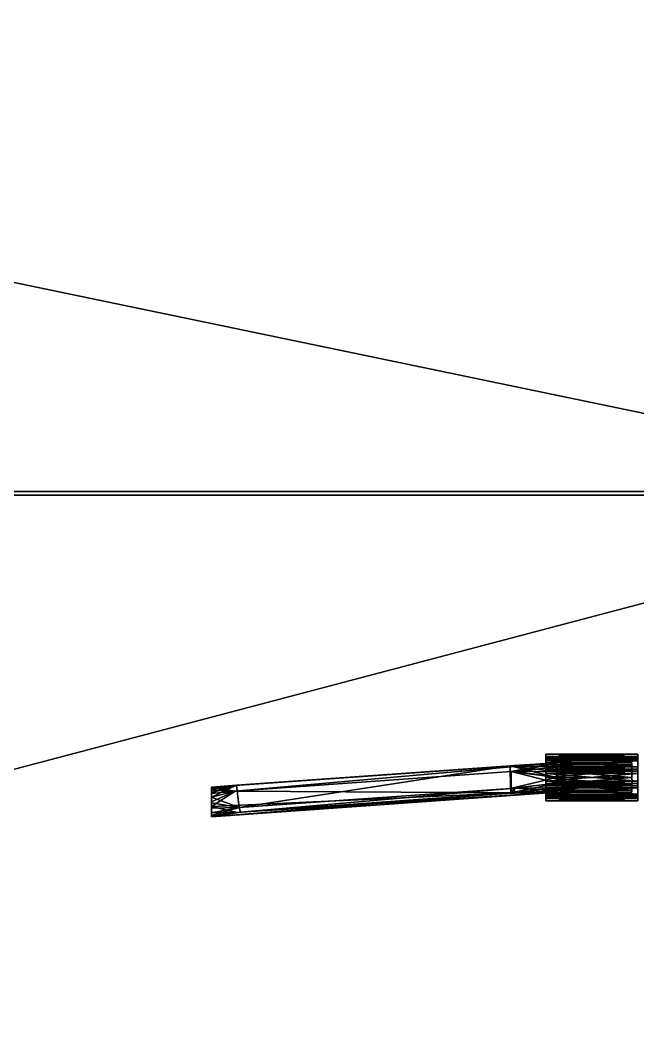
# Model space of a CAD drawing. Extents: x -10.3 to 16.6, y -26.9 to 0.
# Drawn here: x 7.52 to 11.68, y -15.65 to -8.88 of the extents above; entities that cross this region are included whole.
import ezdxf

# ---------------------------------------------------------------- set-up
doc = ezdxf.new("R2010")
doc.units = 0
doc.header["$LTSCALE"] = 2
doc.layers.add('AFUAC-3-BSPL', color=19, linetype='Continuous')
doc.layers.add('AFUAC-3-MCPL', color=19, linetype='Continuous')

msp = doc.modelspace()

# ---------------------------------------------------------------- meshes
at = {"layer": 'AFUAC-3-BSPL'}
mesh = msp.add_polyface(dxfattribs=at)
corners = [(-6.4694, -3.0761, 50.943), (-6.5651, -3.0534, 50.9167), (-7.3967, -7.5534, 50.943), (14.3612, -12.0771, 50.943), (14.6049, -13.4078, 50.9167), (13.696, -7.5534, 50.943), (14.7621, -16.6318, 50.943), (14.8603, -16.6261, 50.9167), (14.9323, -16.6218, 50.8446), (14.6766, -13.4006, 50.8446), (12.7686, -3.0761, 50.943), (12.7487, -2.7624, 50.9167), (12.5769, -2.6855, 50.943), (12.8644, -3.0534, 50.9167), (12.9345, -3.0367, 50.8446), (12.8111, -2.7264, 50.8446), (12.3203, -2.2381, 50.3525), (12.73, -2.5618, 50.3525), (11.811, -2.1226, 50.3525), (12.9601, -3.0306, 50.3525), (13.8898, -7.5191, 50.3525), (14.5567, -12.0542, 50.3525), (-8.2575, -12.0542, 50.3525), (14.9586, -16.6203, 50.3525), (13.7795, -17.8707, 50.3525), (14.8896, -17.0931, 50.3525), (14.6388, -17.4999, 50.3525), (14.2475, -17.774, 50.3525), (-8.6594, -16.6203, 50.7462), (-8.6605, -16.6434, 50.7462), (-8.6331, -16.6218, 50.8446), (-8.635, -16.6896, 50.8446), (-8.563, -16.6896, 50.9167), (-8.5611, -16.6261, 50.9167), (-8.6614, -16.6896, 50.7462), (-8.6612, -16.6665, 50.7462), (-8.4646, -16.6896, 50.943), (-8.4644, -16.6703, 50.943), (-8.4638, -16.6511, 50.943), (-8.4629, -16.6318, 50.943), (-8.5903, -17.0931, 50.3525), (-8.5032, -17.2801, 50.7462), (-8.6594, -16.6203, 50.3525), (-7.4803, -17.8707, 50.3525), (-7.4803, -17.8707, 50.7462), (-7.9483, -17.774, 50.3525), (-8.0709, -17.7124, 50.7462), (-8.3396, -17.4999, 50.3525), (-7.5906, -7.5191, 50.3525), (-6.6609, -3.0306, 50.3525), (-5.5118, -2.1226, 50.3525), (-6.4308, -2.5618, 50.3525), (-6.0211, -2.2381, 50.3525), (13.7795, -17.8707, 50.7462), (14.2475, -17.774, 50.7462), (14.6388, -17.4999, 50.7462), (14.8896, -17.0931, 50.7462), (14.9586, -16.6203, 50.7462), (-5.5118, -2.1226, 50.7462), (11.811, -2.1226, 50.7462), (12.3203, -2.2381, 50.7462), (12.73, -2.5618, 50.7462), (12.9601, -3.0306, 50.7462), (13.8898, -7.5191, 50.7462), (14.5567, -12.0542, 50.7462), (-8.2575, -12.0542, 50.7462), (-7.5906, -7.5191, 50.7462), (-6.6609, -3.0306, 50.7462), (-6.4308, -2.5618, 50.7462), (-6.0211, -2.2381, 50.7462), (11.811, -2.149, 50.8446), (-5.5118, -2.3195, 50.943), (11.811, -2.3195, 50.943), (-5.5118, -2.221, 50.9167), (11.811, -2.221, 50.9167), (-5.5118, -2.149, 50.8446), (12.2354, -2.4157, 50.943), (12.3524, -2.3661, 50.9167), (12.3884, -2.3037, 50.8446), (13.4364, -5.6555, 50.9167), (13.5071, -5.6412, 50.8446), (13.7795, -17.8443, 50.8446), (13.7795, -17.6738, 50.943), (13.7795, -17.7722, 50.9167), (14.2717, -17.5419, 50.943), (14.6319, -17.1817, 50.943), (14.7172, -17.2309, 50.9167), (14.7638, -16.6896, 50.943), (14.3209, -17.6272, 50.9167), (14.3569, -17.6896, 50.8446), (14.7796, -17.2669, 50.8446), (14.8622, -16.6896, 50.9167), (14.9343, -16.6896, 50.8446), (14.763, -16.6511, 50.943), (14.7636, -16.6703, 50.943), (-7.4803, -17.6738, 50.943), (-7.4803, -17.7722, 50.9167), (-7.4803, -17.8443, 50.8446), (-8.3327, -17.1817, 50.943), (-8.4179, -17.2309, 50.9167), (-7.9724, -17.5419, 50.943), (-8.4803, -17.2669, 50.8446), (-8.0577, -17.6896, 50.8446), (-8.0217, -17.6272, 50.9167), (-8.062, -12.0771, 50.943), (-7.8181, -9.5171, 50.9167), (-6.6352, -3.0367, 50.8446), (-7.8894, -9.5063, 50.8446), (-6.4494, -2.7624, 50.9167), (-6.5118, -2.7264, 50.8446), (-5.9362, -2.4157, 50.943), (-6.0532, -2.3661, 50.9167), (-6.2777, -2.6855, 50.943), (-6.0892, -2.3037, 50.8446)]
mesh.append_faces([[corners[k] for k in face] for face in [(21, 22, 20, 20), (23, 24, 21, 21), (49, 50, 48, 48), (67, 68, 49, 49), (7, 94, 91, 91), (104, 3, 2, 2), (39, 95, 104, 104), (10, 72, 5, 5)]], dxfattribs={"vtx0": -1, "vtx1": -1, "vtx2": -1})
mesh.append_faces([[corners[k] for k in face] for face in [(21, 43, 22, 22), (20, 48, 18, 18), (104, 82, 3, 3), (71, 2, 5, 5)]], dxfattribs={"vtx0": -1, "vtx1": -1, "vtx2": -1, "vtx3": -1})
mesh.append_faces([[corners[k] for k in face] for face in [(6, 7, 4, 4), (4, 8, 9, 9), (11, 14, 15, 15), (30, 32, 33, 33), (25, 55, 26, 26), (55, 25, 56, 56), (23, 56, 25, 25), (16, 61, 17, 17), (49, 68, 51, 51), (69, 51, 68, 68), (74, 78, 70, 70), (13, 80, 14, 14), (4, 79, 5, 5), (86, 89, 90, 90), (84, 83, 88, 88), (81, 88, 83, 83), (7, 92, 8, 8), (98, 32, 99, 99), (34, 101, 31, 31), (101, 103, 99, 99), (46, 97, 102, 102), (95, 103, 96, 96), (96, 102, 97, 97), (106, 105, 1, 1), (30, 105, 107, 107), (1, 109, 106, 106), (75, 111, 73, 73), (112, 71, 110, 110)]], dxfattribs={"vtx0": -1, "vtx2": -1})
mesh.append_faces([[corners[k] for k in face] for face in [(38, 33, 32, 32), (62, 17, 61, 61), (9, 80, 79, 79)]], dxfattribs={"vtx0": -1, "vtx2": -1, "vtx3": -1})
mesh.append_faces([[corners[k] for k in face] for face in [(7, 8, 4, 4), (13, 14, 11, 11), (16, 17, 18, 18), (30, 29, 31, 31), (36, 37, 32, 32), (39, 33, 38, 38), (35, 31, 29, 29), (45, 47, 43, 43), (53, 24, 54, 54), (57, 56, 23, 23), (55, 54, 26, 26), (50, 58, 18, 18), (18, 59, 16, 16), (60, 61, 16, 16), (19, 17, 62, 62), (19, 62, 20, 20), (63, 64, 20, 20), (57, 23, 64, 64), (21, 20, 64, 64), (24, 53, 43, 43), (28, 65, 42, 42), (66, 48, 65, 65), (66, 67, 48, 48), (22, 42, 65, 65), (58, 50, 69, 69), (52, 51, 69, 69), (59, 58, 70, 70), (71, 72, 73, 73), (73, 74, 75, 75), (70, 75, 74, 74), (11, 15, 77, 77), (63, 80, 9, 9), (82, 83, 84, 84), (85, 86, 87, 87), (86, 85, 88, 88), (86, 90, 91, 91), (84, 88, 85, 85), (87, 91, 94, 94), (82, 95, 83, 83), (83, 96, 81, 81), (44, 53, 97, 97), (97, 81, 96, 96), (36, 32, 98, 98), (98, 99, 100, 100), (101, 41, 102, 102), (101, 99, 31, 31), (44, 97, 46, 46), (46, 102, 41, 41), (103, 100, 99, 99), (32, 31, 99, 99), (33, 105, 30, 30), (111, 113, 108, 108), (109, 108, 113, 113), (84, 85, 82, 82)]], dxfattribs={"vtx1": -1, "vtx2": -1})
mesh.append_faces([[corners[k] for k in face] for face in [(17, 19, 18, 18), (19, 20, 18, 18), (23, 25, 24, 24), (25, 26, 24, 24), (37, 38, 32, 32), (24, 43, 21, 21), (47, 40, 43, 43), (40, 42, 43, 43), (42, 22, 43, 43), (22, 48, 20, 20), (49, 51, 50, 50), (50, 18, 48, 48), (4, 9, 79, 79), (6, 93, 7, 7), (93, 94, 7, 7), (112, 0, 71, 71), (39, 38, 95, 95), (38, 37, 95, 95), (37, 36, 95, 95), (36, 98, 95, 95), (95, 82, 104, 104), (85, 87, 82, 82), (87, 94, 82, 82), (94, 93, 82, 82), (93, 6, 82, 82), (6, 3, 82, 82), (3, 5, 2, 2), (10, 12, 72, 72), (72, 71, 5, 5), (0, 2, 71, 71)]], dxfattribs={"vtx1": -1, "vtx2": -1, "vtx3": -1})
mesh.append_faces([[corners[k] for k in face] for face in [(0, 1, 2, 2), (3, 4, 5, 5), (3, 6, 4, 4), (10, 11, 12, 12), (10, 13, 11, 11), (28, 29, 30, 30), (34, 31, 35, 35), (34, 40, 41, 41), (40, 34, 42, 42), (34, 35, 42, 42), (28, 42, 29, 29), (43, 44, 45, 45), (44, 46, 45, 45), (45, 46, 47, 47), (40, 47, 41, 41), (41, 47, 46, 46), (29, 42, 35, 35), (72, 76, 74, 74), (74, 76, 77, 77), (11, 77, 12, 12), (14, 62, 15, 15), (60, 78, 61, 61), (59, 70, 60, 60), (60, 70, 78, 78), (61, 78, 15, 15), (12, 77, 76, 76), (13, 10, 79, 79), (8, 57, 9, 9), (57, 64, 9, 9), (62, 80, 63, 63), (62, 14, 80, 80), (63, 9, 64, 64), (10, 5, 79, 79), (53, 54, 81, 81), (81, 54, 89, 89), (56, 90, 55, 55), (90, 56, 92, 92), (56, 57, 92, 92), (57, 8, 92, 92), (55, 90, 89, 89), (55, 89, 54, 54), (39, 104, 33, 33), (33, 104, 105, 105), (2, 1, 105, 105), (2, 105, 104, 104), (67, 66, 106, 106), (106, 66, 107, 107), (28, 30, 65, 65), (65, 30, 107, 107), (65, 107, 66, 66), (1, 0, 108, 108), (110, 111, 112, 112), (71, 73, 110, 110), (110, 73, 111, 111), (58, 69, 75, 75), (75, 69, 113, 113), (67, 106, 109, 109), (111, 108, 112, 112), (109, 113, 68, 68), (69, 68, 113, 113), (0, 112, 108, 108)]], dxfattribs={"vtx2": -1})
mesh.append_faces([[corners[k] for k in face] for face in [(26, 27, 24, 24), (30, 31, 32, 32), (51, 52, 50, 50), (24, 27, 54, 54), (54, 27, 26, 26), (58, 59, 18, 18), (59, 60, 16, 16), (62, 63, 20, 20), (23, 21, 64, 64), (53, 44, 43, 43), (67, 49, 48, 48), (48, 22, 65, 65), (50, 52, 69, 69), (72, 74, 73, 73), (58, 75, 70, 70), (74, 77, 78, 78), (61, 15, 62, 62), (15, 78, 77, 77), (13, 79, 80, 80), (86, 88, 89, 89), (86, 91, 87, 87), (81, 89, 88, 88), (90, 92, 91, 91), (7, 91, 92, 92), (95, 96, 83, 83), (53, 81, 97, 97), (34, 41, 101, 101), (101, 102, 103, 103), (95, 100, 103, 103), (96, 103, 102, 102), (106, 107, 105, 105), (1, 108, 109, 109), (75, 113, 111, 111), (67, 109, 68, 68), (98, 100, 95, 95), (12, 76, 72, 72)]], dxfattribs={"vtx2": -1, "vtx3": -1})
at = {"layer": 'AFUAC-3-MCPL'}
mesh = msp.add_polyface(dxfattribs=at)
corners = [(11.0569, -13.8195, 49.6172), (11.0569, -13.818, 49.6017), (11.0569, -13.8356, 49.6668), (11.0569, -13.818, 49.5862), (11.0569, -13.8195, 49.5708), (11.0569, -13.9051, 49.735), (11.0569, -13.8629, 49.7043), (11.0569, -13.8356, 49.5212), (11.0569, -13.9193, 49.7412), (11.0569, -13.8526, 49.6927), (11.0569, -13.8435, 49.6802), (11.0569, -13.8435, 49.5078), (11.0569, -14.1149, 49.6668), (11.0569, -13.8526, 49.4953), (11.0569, -13.8629, 49.4837), (11.0569, -13.9051, 49.453), (11.0569, -13.9193, 49.4468), (11.0569, -13.934, 49.442), (11.0569, -13.9492, 49.4387), (11.0569, -14.0014, 49.4387), (11.0569, -14.0165, 49.442), (11.0569, -14.0313, 49.4468), (11.0569, -14.0454, 49.453), (11.0569, -14.0877, 49.4837), (11.0569, -14.098, 49.4953), (11.0569, -14.1071, 49.5078), (11.0569, -14.1149, 49.5212), (11.0569, -14.131, 49.5708), (11.0569, -14.1326, 49.5862), (11.0569, -14.1326, 49.6017), (11.0569, -14.131, 49.6172), (11.0569, -14.1071, 49.6802), (11.0569, -14.098, 49.6927), (11.0569, -14.0877, 49.7043), (11.0569, -14.0454, 49.735), (11.0569, -14.0313, 49.7412), (11.0569, -14.0165, 49.746), (11.0569, -14.0014, 49.7493), (11.0569, -13.9492, 49.7493), (11.0569, -13.934, 49.746), (11.675, -13.8195, 49.6172), (11.675, -13.8356, 49.6668), (11.675, -13.8195, 49.5708), (11.675, -13.818, 49.5862), (11.675, -13.818, 49.6017), (11.675, -13.8629, 49.7043), (11.675, -13.8435, 49.6802), (11.675, -13.8526, 49.6927), (11.675, -13.8356, 49.5212), (11.675, -14.1149, 49.5212), (11.675, -13.9051, 49.735), (11.675, -13.9193, 49.7412), (11.675, -13.934, 49.746), (11.675, -13.9492, 49.7493), (11.675, -14.0014, 49.7493), (11.675, -14.0165, 49.746), (11.675, -14.0313, 49.7412), (11.675, -14.0454, 49.735), (11.675, -14.0877, 49.7043), (11.675, -14.098, 49.6927), (11.675, -14.1071, 49.6802), (11.675, -14.1149, 49.6668), (11.675, -14.131, 49.6172), (11.675, -14.1326, 49.6017), (11.675, -14.1326, 49.5862), (11.675, -14.131, 49.5708), (11.675, -14.1071, 49.5078), (11.675, -14.098, 49.4953), (11.675, -14.0877, 49.4837), (11.675, -14.0454, 49.453), (11.675, -14.0313, 49.4468), (11.675, -14.0165, 49.442), (11.675, -14.0014, 49.4387), (11.675, -13.9492, 49.4387), (11.675, -13.934, 49.442), (11.675, -13.9193, 49.4468), (11.675, -13.9051, 49.453), (11.675, -13.8629, 49.4837), (11.675, -13.8526, 49.4953), (11.675, -13.8435, 49.5078)]
mesh.append_faces([[corners[k] for k in face] for face in [(5, 7, 8, 8), (11, 12, 7, 7), (2, 7, 10, 10), (46, 49, 41, 41)]], dxfattribs={"vtx0": -1, "vtx1": -1, "vtx2": -1})
mesh.append_faces([[corners[k] for k in face] for face in [(9, 45, 47, 47), (39, 53, 52, 52), (16, 76, 75, 75), (35, 57, 56, 56), (20, 72, 71, 71), (24, 68, 67, 67)]], dxfattribs={"vtx0": -1, "vtx2": -1})
mesh.append_faces([[corners[k] for k in face] for face in [(0, 1, 2, 2), (27, 28, 26, 26), (0, 2, 40, 40), (42, 4, 43, 43), (0, 40, 1, 1), (44, 43, 1, 1), (6, 45, 9, 9), (46, 10, 47, 47), (46, 41, 10, 10), (42, 43, 48, 48), (62, 63, 61, 61), (7, 4, 48, 48), (6, 5, 45, 45), (48, 79, 7, 7), (78, 13, 79, 79), (77, 14, 78, 78), (11, 7, 79, 79), (38, 53, 39, 39), (51, 8, 52, 52), (50, 5, 51, 51), (15, 14, 76, 76), (37, 54, 38, 38), (15, 76, 16, 16), (74, 17, 75, 75), (73, 18, 74, 74), (34, 57, 35, 35), (55, 36, 56, 56), (54, 37, 55, 55), (18, 73, 19, 19), (34, 33, 57, 57), (19, 72, 20, 20), (70, 21, 71, 71), (69, 22, 70, 70), (61, 60, 12, 12), (59, 32, 60, 60), (58, 33, 59, 59), (31, 12, 60, 60), (23, 22, 68, 68), (12, 30, 61, 61), (23, 68, 24, 24), (66, 25, 67, 67), (66, 49, 25, 25), (27, 65, 28, 28), (62, 30, 63, 63), (29, 28, 63, 63), (27, 26, 65, 65)]], dxfattribs={"vtx1": -1, "vtx2": -1})
mesh.append_faces([[corners[k] for k in face] for face in [(1, 3, 2, 2), (3, 4, 2, 2), (5, 6, 7, 7), (6, 9, 7, 7), (9, 10, 7, 7), (4, 7, 2, 2), (11, 13, 12, 12), (13, 14, 12, 12), (14, 15, 12, 12), (15, 16, 12, 12), (16, 17, 12, 12), (17, 18, 12, 12), (18, 19, 12, 12), (19, 20, 12, 12), (20, 21, 12, 12), (21, 22, 12, 12), (22, 23, 12, 12), (23, 24, 12, 12), (24, 25, 12, 12), (25, 26, 12, 12), (28, 29, 26, 26), (29, 30, 26, 26), (30, 12, 26, 26), (12, 31, 7, 7), (31, 32, 7, 7), (32, 33, 7, 7), (33, 34, 7, 7), (34, 35, 7, 7), (35, 36, 7, 7), (36, 37, 7, 7), (37, 38, 7, 7), (38, 39, 7, 7), (39, 8, 7, 7), (43, 44, 48, 48), (44, 40, 48, 48), (40, 41, 48, 48), (46, 47, 49, 49), (47, 45, 49, 49), (45, 50, 49, 49), (50, 51, 49, 49), (51, 52, 49, 49), (52, 53, 49, 49), (53, 54, 49, 49), (54, 55, 49, 49), (55, 56, 49, 49), (56, 57, 49, 49), (57, 58, 49, 49), (58, 59, 49, 49), (59, 60, 49, 49), (60, 61, 49, 49), (63, 64, 61, 61), (64, 65, 61, 61), (65, 49, 61, 61), (49, 66, 41, 41), (66, 67, 41, 41), (67, 68, 41, 41), (68, 69, 41, 41), (69, 70, 41, 41), (70, 71, 41, 41), (71, 72, 41, 41), (72, 73, 41, 41), (73, 74, 41, 41), (74, 75, 41, 41), (75, 76, 41, 41), (76, 77, 41, 41), (77, 78, 41, 41), (78, 79, 41, 41), (79, 48, 41, 41)]], dxfattribs={"vtx1": -1, "vtx2": -1, "vtx3": -1})
mesh.append_faces([[corners[k] for k in face] for face in [(2, 41, 40, 40), (4, 3, 43, 43), (40, 44, 1, 1), (43, 3, 1, 1), (41, 2, 10, 10), (10, 9, 47, 47), (4, 42, 48, 48), (5, 50, 45, 45), (14, 13, 78, 78), (13, 11, 79, 79), (5, 8, 51, 51), (8, 39, 52, 52), (14, 77, 76, 76), (54, 53, 38, 38), (18, 17, 74, 74), (17, 16, 75, 75), (37, 36, 55, 55), (36, 35, 56, 56), (73, 72, 19, 19), (33, 58, 57, 57), (22, 21, 70, 70), (21, 20, 71, 71), (33, 32, 59, 59), (32, 31, 60, 60), (22, 69, 68, 68), (30, 62, 61, 61), (49, 26, 25, 25), (25, 24, 67, 67), (65, 64, 28, 28), (30, 29, 63, 63), (28, 64, 63, 63), (26, 49, 65, 65)]], dxfattribs={"vtx2": -1, "vtx3": -1})
mesh = msp.add_polyface(dxfattribs=at)
corners = [(11.1337, -13.9377, 49.5033), (10.8444, -13.9339, 49.4976), (11.132, -13.9058, 49.5246), (11.1349, -13.9753, 49.4958), (8.8096, -14.2396, 49.4529), (10.824, -14.0797, 49.56), (11.1337, -14.0738, 49.5942), (8.9824, -14.2114, 49.4481), (8.8096, -14.1705, 49.3589), (8.968, -14.0673, 49.384), (10.8224, -13.9345, 49.4967), (11.1356, -14.013, 49.5033), (11.1356, -14.0449, 49.5246), (10.8459, -14.0791, 49.5608), (8.8096, -14.2319, 49.4139), (8.8096, -14.2114, 49.3835), (8.8096, -14.1384, 49.3547), (8.8096, -14.1087, 49.3602), (8.8096, -14.0824, 49.3738), (8.8096, -14.0628, 49.3923), (8.8096, -14.0479, 49.4175), (8.8096, -14.0404, 49.4543), (11.1285, -13.8771, 49.5942), (11.1302, -13.8845, 49.5565), (11.1349, -14.0663, 49.5565), (8.8096, -14.0457, 49.4868), (8.8096, -14.0601, 49.514), (8.8096, -14.1087, 49.548), (8.8096, -14.1469, 49.5522), (8.8096, -14.214, 49.5187), (8.8096, -14.2315, 49.4914), (8.8096, -14.1812, 49.543), (8.8096, -14.0781, 49.5321), (10.8161, -13.8965, 49.6271), (8.9764, -14.0266, 49.5161), (8.9947, -14.1778, 49.5456), (10.8193, -14.049, 49.6556), (11.1272, -13.9755, 49.6925), (11.1265, -13.9379, 49.685), (11.1265, -13.906, 49.6637), (10.8405, -13.8958, 49.628), (9.0049, -14.2097, 49.4849), (11.132, -14.0664, 49.6318), (10.847, -14.0807, 49.5954), (10.8437, -14.0483, 49.6566), (10.8227, -14.0814, 49.5945), (11.1302, -14.0451, 49.6637), (11.1285, -14.0132, 49.685), (11.1272, -13.8846, 49.6318)]
mesh.append_faces([[corners[k] for k in face] for face in [(25, 20, 26, 26), (17, 27, 18, 18), (27, 16, 28, 28), (15, 29, 8, 8), (29, 15, 30, 30), (14, 30, 15, 15), (8, 28, 16, 16), (18, 26, 19, 19), (38, 3, 39, 39), (47, 12, 37, 37), (39, 2, 48, 48)]], dxfattribs={"vtx0": -1, "vtx1": -1, "vtx2": -1})
mesh.append_faces([[corners[k] for k in face] for face in [(4, 5, 6, 6), (5, 4, 7, 7), (33, 35, 36, 36), (36, 41, 45, 45)]], dxfattribs={"vtx0": -1, "vtx2": -1})
mesh.append_faces([[corners[k] for k in face] for face in [(21, 20, 25, 25), (4, 30, 14, 14), (35, 41, 36, 36), (43, 44, 45, 45), (36, 45, 44, 44), (23, 22, 2, 2), (42, 6, 46, 46)]], dxfattribs={"vtx1": -1, "vtx2": -1})
mesh.append_faces([[corners[k] for k in face] for face in [(20, 19, 26, 26), (17, 16, 27, 27), (29, 31, 8, 8), (31, 28, 8, 8), (27, 32, 18, 18), (32, 26, 18, 18), (22, 48, 2, 2), (38, 37, 3, 3), (47, 46, 12, 12), (6, 24, 46, 46), (24, 12, 46, 46), (12, 11, 37, 37), (11, 3, 37, 37), (3, 0, 39, 39), (0, 2, 39, 39)]], dxfattribs={"vtx1": -1, "vtx2": -1, "vtx3": -1})
mesh.append_faces([[corners[k] for k in face] for face in [(0, 1, 2, 2), (0, 3, 1, 1), (5, 7, 8, 8), (5, 8, 9, 9), (5, 9, 10, 10), (5, 10, 11, 11), (5, 11, 12, 12), (5, 12, 13, 13), (5, 13, 6, 6), (4, 14, 7, 7), (14, 15, 7, 7), (8, 16, 9, 9), (16, 17, 9, 9), (17, 18, 9, 9), (18, 19, 9, 9), (19, 20, 9, 9), (20, 21, 9, 9), (21, 22, 9, 9), (9, 22, 10, 10), (22, 23, 10, 10), (1, 3, 10, 10), (1, 10, 2, 2), (12, 24, 13, 13), (24, 6, 13, 13), (23, 2, 10, 10), (11, 10, 3, 3), (15, 8, 7, 7), (21, 33, 22, 22), (33, 21, 34, 34), (33, 36, 37, 37), (33, 37, 38, 38), (33, 38, 39, 39), (33, 39, 40, 40), (33, 40, 22, 22), (21, 25, 34, 34), (25, 26, 34, 34), (26, 32, 34, 34), (28, 35, 27, 27), (28, 31, 35, 35), (31, 29, 35, 35), (29, 30, 35, 35), (35, 30, 41, 41), (30, 4, 41, 41), (42, 43, 6, 6), (43, 42, 44, 44), (43, 45, 6, 6), (42, 46, 44, 44), (37, 36, 47, 47), (39, 48, 40, 40), (48, 22, 40, 40), (36, 44, 47, 47), (47, 44, 46, 46), (32, 27, 34, 34), (27, 35, 34, 34), (6, 45, 41, 41), (6, 41, 4, 4)]], dxfattribs={"vtx2": -1})
mesh.append_faces([[corners[k] for k in face] for face in [(33, 34, 35, 35)]], dxfattribs={"vtx2": -1, "vtx3": -1})
mesh = msp.add_polyface(dxfattribs=at)
corners = [(11.0569, -14.0245, 49.6792), (11.6344, -14.0245, 49.6792), (11.0569, -14.0605, 49.6432), (11.6344, -13.9753, 49.6924), (11.0569, -14.0737, 49.594), (11.6344, -14.0737, 49.594), (11.0569, -14.0605, 49.5448), (11.6344, -14.0605, 49.6432), (11.0569, -14.0245, 49.5088), (11.6344, -14.0245, 49.5088), (11.0569, -13.9753, 49.4956), (11.6344, -14.0605, 49.5448), (11.0569, -13.9261, 49.5088), (11.6344, -13.9261, 49.5088), (11.0569, -13.89, 49.5448), (11.6344, -13.9753, 49.4956), (11.0569, -13.8769, 49.594), (11.6344, -13.8769, 49.594), (11.0569, -13.89, 49.6432), (11.6344, -13.89, 49.5448), (11.0569, -13.9261, 49.6792), (11.6344, -13.9261, 49.6792), (11.0569, -13.9753, 49.6924), (11.6344, -13.89, 49.6432)]
mesh.append_faces([[corners[k] for k in face] for face in [(21, 13, 3, 3), (13, 21, 19, 19), (23, 19, 21, 21), (3, 15, 1, 1), (11, 7, 9, 9), (9, 1, 15, 15)]], dxfattribs={"vtx0": -1, "vtx1": -1, "vtx2": -1})
mesh.append_faces([[corners[k] for k in face] for face in [(0, 1, 2, 2), (1, 0, 3, 3), (4, 5, 6, 6), (5, 4, 7, 7), (2, 7, 4, 4), (8, 9, 10, 10), (9, 8, 11, 11), (6, 11, 8, 8), (12, 13, 14, 14), (13, 12, 15, 15), (10, 15, 12, 12), (16, 17, 18, 18), (17, 16, 19, 19), (14, 19, 16, 16), (20, 21, 22, 22), (21, 20, 23, 23), (18, 23, 20, 20), (22, 3, 0, 0), (17, 19, 23, 23)]], dxfattribs={"vtx1": -1, "vtx2": -1})
mesh.append_faces([[corners[k] for k in face] for face in [(13, 15, 3, 3), (7, 1, 9, 9)]], dxfattribs={"vtx1": -1, "vtx2": -1, "vtx3": -1})
mesh.append_faces([[corners[k] for k in face] for face in [(1, 7, 2, 2), (5, 11, 6, 6), (9, 15, 10, 10), (13, 19, 14, 14), (17, 23, 18, 18), (21, 3, 22, 22), (11, 5, 7, 7)]], dxfattribs={"vtx2": -1, "vtx3": -1})

doc.saveas('drawing.dxf')
